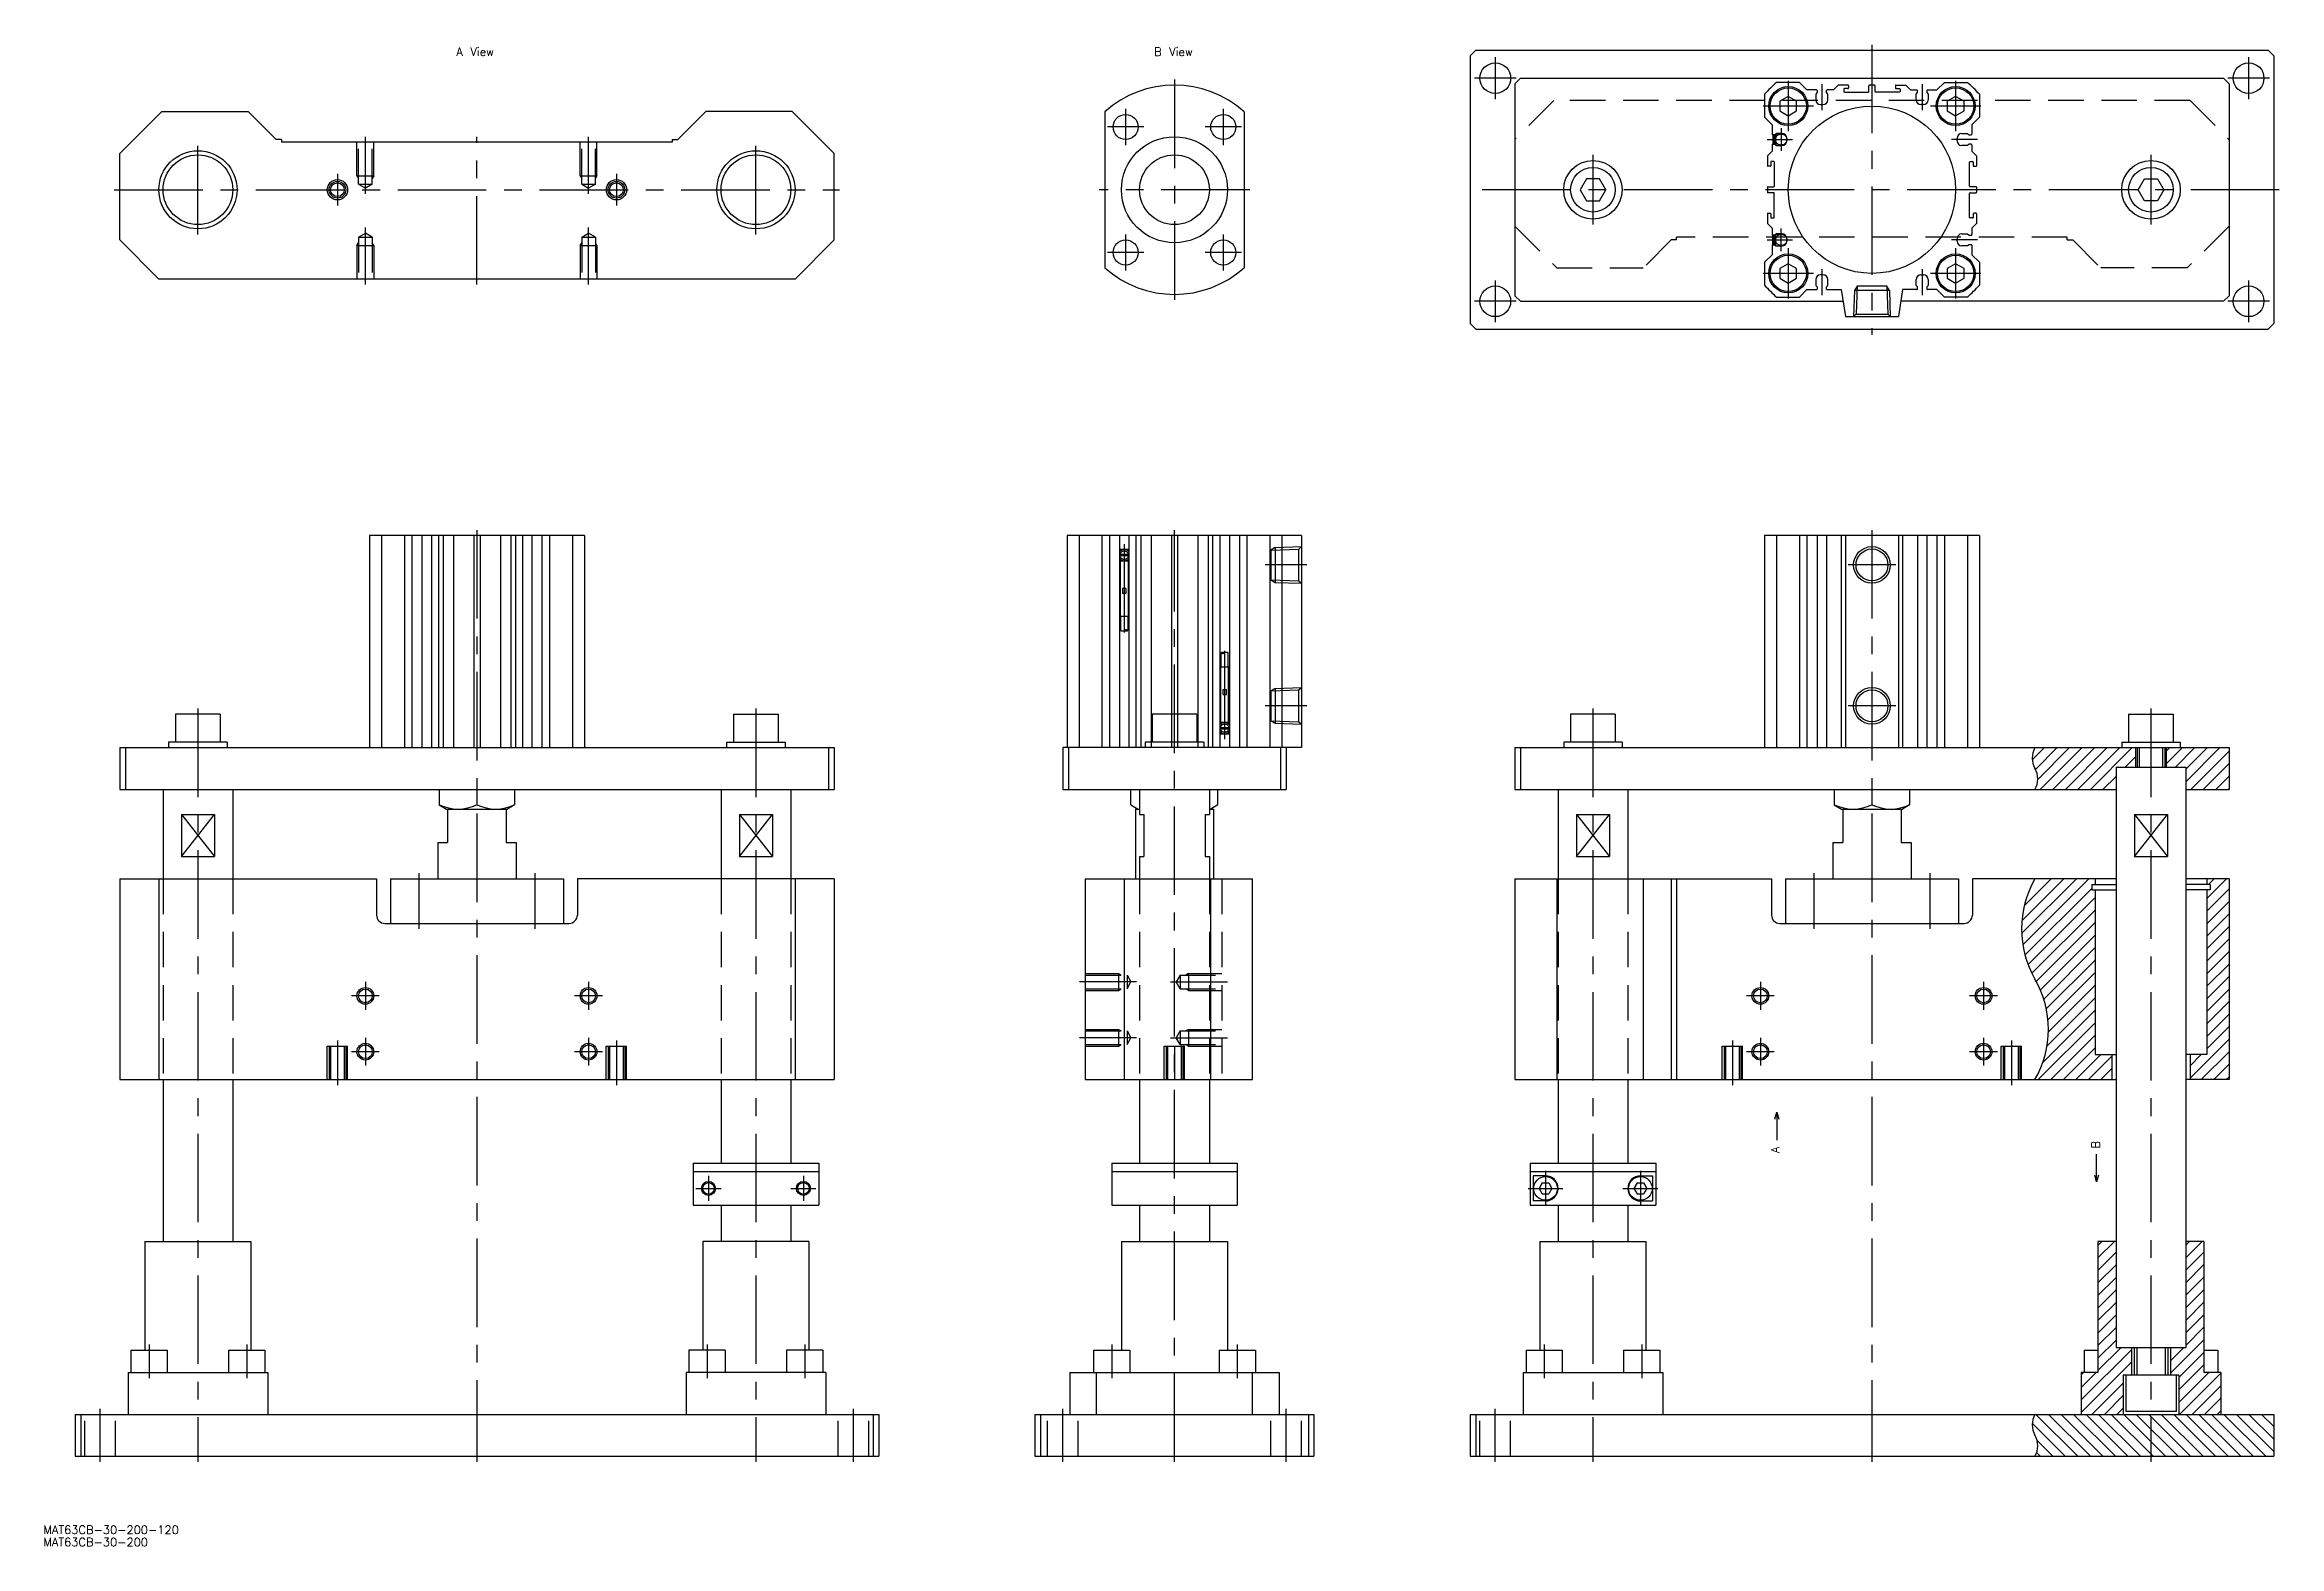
# Model space of a CAD drawing. Extents: x -405 to 396, y -486 to 52.
import ezdxf

# ---------------------------------------------------------------- set-up
doc = ezdxf.new("R2010")
doc.units = 0
for name, pattern in [('CENTER', [50.8, 31.75, -6.35, 6.35, -6.35]), ('DASHED', [19.05, 12.7, -6.35]), ('PHANTOM', [63.5, 31.75, -6.35, 6.35, -6.35, 6.35, -6.35])]:
    doc.linetypes.add(name, pattern=pattern)
doc.layers.get('0').update_dxf_attribs({"linetype": 'CONTINUOUS'})
doc.layers.add('CENTER', color=1, linetype='CENTER')
doc.styles.get("Standard").update_dxf_attribs({"font": 'txt.shx', "height": 3, "bigfont": 'bigfont.shx'})

# ---------------------------------------------------------------- blocks, each defined once
blk = doc.blocks.new('*U2')
at = {"color": 7, "linetype": 'CONTINUOUS'}
blk.add_text('MAT63CB-30-200-120', height=3, dxfattribs=at).set_placement((-405.45, -481.89))
blk = doc.blocks.new('*U3')
at = {"color": 7, "linetype": 'CONTINUOUS'}
blk.add_text('MAT63CB-30-200', height=3, dxfattribs=at).set_placement((-405.45, -486.31))
blk = doc.blocks.new('_OPEN30')
at = {"color": 0, "linetype": 'BYBLOCK'}
for p, q in [((-1, 0.27), (0, 0)), ((0, 0), (-1, -0.27)), ((0, 0), (-1, 0))]:
    blk.add_line(p, q, dxfattribs=at)
blk = doc.blocks.new('*U4')
at = {"color": 137, "linetype": 'CONTINUOUS'}
blk.add_lwpolyline([(330.51, -353.2), (330.51, -345.7)], dxfattribs=at)
at = {"color": 137, "linetype": 'CONTINUOUS', "xscale": 2.5, "yscale": 2.5, "zscale": 2.5, "rotation": 270}
blk.add_blockref('_OPEN30', (330.51, -355.7), dxfattribs=at)
blk = doc.blocks.new('*U5')
at = {"color": 137, "linetype": 'CONTINUOUS'}
blk.add_lwpolyline([(215.91, -333.2), (215.91, -340.7)], dxfattribs=at)
at = {"color": 137, "linetype": 'CONTINUOUS', "xscale": 2.5, "yscale": 2.5, "zscale": 2.5, "rotation": 90}
blk.add_blockref('_OPEN30', (215.91, -330.7), dxfattribs=at)
blk = doc.blocks.new('*U6')
at = {"color": 137, "linetype": 'CONTINUOUS'}
blk.add_text('A', height=3, rotation=90, dxfattribs=at).set_placement((216.83, -345.37))
blk = doc.blocks.new('*U7')
at = {"color": 137, "linetype": 'CONTINUOUS'}
blk.add_text('B', height=3, rotation=90, dxfattribs=at).set_placement((331.67, -343.71))
blk = doc.blocks.new('*U8')
at = {"color": 137, "linetype": 'CONTINUOUS'}
blk.add_text('A View', height=3, dxfattribs=at).set_placement((-257.37, 47.96))
blk = doc.blocks.new('*U9')
at = {"color": 137, "linetype": 'CONTINUOUS'}
blk.add_text('B View', height=3, dxfattribs=at).set_placement((-7.28, 47.96))

msp = doc.modelspace()

# ---------------------------------------------------------------- linework, layer by layer
at = {"color": 7, "linetype": 'CONTINUOUS'}
for p, q in [((106, 48), (108, 50)), ((108, 50), (392, 50)), ((392, 50), (394, 48)), ((106, 48), (106, -48)), ((394, 48), (394, -48)), ((122, 38), (124, 40)), ((122, 38), (122, -38)), ((124, 40), (376, 40)), ((211.5, 34.21), (211.5, 26)), ((224, 38.5), (215.79, 38.5)), ((220, 33.46), (217, 31.73)), ((223, 31.73), (220, 33.46)), ((226.7, 35.8), (224, 38.5)), ((230.1, 35.8), (226.7, 35.8)), ((230.3, 34.8), (229.85, 34.3)), ((229.85, 34.3), (229.85, 32.2)), ((230.3, 35.6), (230.3, 34.8)), ((233.7, 34.8), (233.7, 35.6)), ((234.15, 34.3), (233.7, 34.8)), ((236.2, 35.8), (233.9, 35.8)), ((234.15, 32.2), (234.15, 34.3)), ((237.9, 37.5), (236.2, 35.8)), ((241.4, 37.5), (237.9, 37.5)), ((239.9, 36.09), (239.9, 35.2)), ((241.4, 36.29), (240.1, 36.29)), ((240.1, 35), (248.7, 35)), ((241.6, 37.3), (241.6, 36.49)), ((248.9, 35.2), (248.9, 37.3)), ((250.9, 37.5), (249.1, 37.5)), ((251.1, 35.2), (251.1, 37.3)), ((259.9, 35), (251.3, 35)), ((258.4, 37.3), (258.4, 36.49)), ((258.6, 37.5), (262.1, 37.5)), ((258.6, 36.29), (259.9, 36.29)), ((260.1, 36.09), (260.1, 35.2)), ((262.1, 37.5), (263.8, 35.8)), ((263.8, 35.8), (266.1, 35.8)), ((265.85, 34.3), (266.3, 34.8)), ((265.85, 32.2), (265.85, 34.3)), ((266.3, 34.8), (266.3, 35.6)), ((269.7, 35.6), (269.7, 34.8)), ((269.7, 34.8), (270.15, 34.3)), ((269.9, 35.8), (273.3, 35.8)), ((270.15, 34.3), (270.15, 32.2)), ((273.3, 35.8), (276, 38.5)), ((276, 38.5), (284.21, 38.5)), ((280, 33.46), (277, 31.73)), ((283, 31.73), (280, 33.46)), ((288.5, 34.21), (288.5, 26)), ((378, 38), (376, 40)), ((378, 38), (378, -38)), ((-378, 13), (-363, 28)), ((-363, 28), (-332, 28)), ((-322, 18), (-332, 28)), ((-178, 18), (-168, 28)), ((-137, 28), (-168, 28)), ((-122, 13), (-137, 28)), ((-25, 27.95), (-25, -27.95)), ((25, 27.95), (25, -27.95)), ((211.5, 26), (214.2, 23.3)), ((217, 31.73), (217, 28.27)), ((217, 28.27), (220, 26.54)), ((220, 26.54), (223, 28.27)), ((223, 28.27), (223, 31.73)), ((231.55, 30.5), (232.45, 30.5)), ((268.45, 30.5), (267.55, 30.5)), ((277, 31.73), (277, 28.27)), ((277, 28.27), (280, 26.54)), ((280, 26.54), (283, 28.27)), ((283, 28.27), (283, 31.73)), ((288.5, 26), (285.8, 23.3)), ((-320, 18), (-322, 18)), ((-320, 18), (-320, 17)), ((-180, 17), (-320, 17)), ((-180, 18), (-180, 17)), ((-180, 18), (-178, 18)), ((214.2, 23.3), (214.2, 19.9)), ((214.2, 16.1), (214.2, 13.8)), ((215.2, 19.7), (214.4, 19.7)), ((214.4, 16.3), (215.2, 16.3)), ((215.7, 20.15), (215.2, 19.7)), ((215.2, 16.3), (215.7, 15.85)), ((217.8, 20.15), (215.7, 20.15)), ((219.5, 17.55), (219.5, 18.45)), ((280.5, 17.55), (280.5, 18.45)), ((282.2, 20.15), (284.3, 20.15)), ((284.3, 20.15), (284.8, 19.7)), ((284.8, 16.3), (284.3, 15.85)), ((284.8, 19.7), (285.6, 19.7)), ((285.6, 16.3), (284.8, 16.3)), ((285.8, 23.3), (285.8, 19.9)), ((285.8, 16.1), (285.8, 13.8)), ((-378, -18), (-378, 13)), ((-122, -18), (-122, 13)), ((214.2, 13.8), (212.5, 12.1)), ((212.5, 12.1), (212.5, 8.6)), ((213.51, 8.4), (212.7, 8.4)), ((213.71, 9.9), (213.71, 8.6)), ((214.81, 10.1), (213.91, 10.1)), ((215.01, 1.3), (215.01, 9.9)), ((215.7, 15.85), (217.8, 15.85)), ((284.3, 15.85), (282.2, 15.85)), ((284.99, 1.3), (284.99, 9.9)), ((285.19, 10.1), (286.09, 10.1)), ((285.8, 13.8), (287.5, 12.1)), ((286.29, 9.9), (286.29, 8.6)), ((286.49, 8.4), (287.3, 8.4)), ((287.5, 12.1), (287.5, 8.6)), ((147.71, 3.96), (145.43, 0)), ((145.43, 0), (147.71, -3.96)), ((152.29, 3.96), (147.71, 3.96)), ((154.58, 0), (152.29, 3.96)), ((212.5, 0.9), (212.5, -0.9)), ((212.7, 1.1), (214.81, 1.1)), ((287.3, 1.1), (285.19, 1.1)), ((287.5, 0.9), (287.5, -0.9)), ((345.42, 0), (347.71, 3.96)), ((347.71, 3.96), (352.29, 3.96)), ((352.29, 3.96), (354.57, 0)), ((354.57, 0), (352.29, -3.96)), ((147.71, -3.96), (152.29, -3.96)), ((152.29, -3.96), (154.58, 0)), ((214.8, -1.1), (212.7, -1.1)), ((215, -9.9), (215, -1.3)), ((285, -9.9), (285, -1.3)), ((285.2, -1.1), (287.3, -1.1)), ((347.71, -3.96), (345.42, 0)), ((352.29, -3.96), (347.71, -3.96)), ((212.5, -8.6), (212.5, -12.1)), ((212.5, -12.1), (214.2, -13.8)), ((212.7, -8.4), (213.51, -8.4)), ((213.71, -8.6), (213.71, -9.9)), ((213.91, -10.1), (214.8, -10.1)), ((214.2, -13.8), (214.2, -16.1)), ((215.7, -15.85), (215.2, -16.3)), ((217.8, -15.85), (215.7, -15.85)), ((282.2, -15.85), (284.3, -15.85)), ((284.3, -15.85), (284.8, -16.3)), ((286.09, -10.1), (285.2, -10.1)), ((287.5, -12.1), (285.8, -13.8)), ((285.8, -13.8), (285.8, -16.1)), ((286.29, -8.6), (286.29, -9.9)), ((287.3, -8.4), (286.49, -8.4)), ((287.5, -8.6), (287.5, -12.1)), ((-364, -32), (-378, -18)), ((-136, -32), (-122, -18)), ((214.2, -23.3), (211.5, -26)), ((214.2, -19.9), (214.2, -23.3)), ((215.2, -16.3), (214.4, -16.3)), ((214.4, -19.7), (215.2, -19.7)), ((215.2, -19.7), (215.7, -20.15)), ((215.7, -20.15), (217.8, -20.15)), ((219.5, -18.45), (219.5, -17.55)), ((280.5, -18.45), (280.5, -17.55)), ((284.3, -20.15), (282.2, -20.15)), ((284.8, -19.7), (284.3, -20.15)), ((284.8, -16.3), (285.6, -16.3)), ((285.6, -19.7), (284.8, -19.7)), ((285.8, -19.9), (285.8, -23.3)), ((285.8, -23.3), (288.5, -26)), ((-136, -32), (-364, -32)), ((211.5, -26), (211.5, -34.21)), ((220, -26.54), (217, -28.27)), ((217, -28.27), (217, -31.73)), ((217, -31.73), (220, -33.46)), ((223, -28.27), (220, -26.54)), ((220, -33.46), (223, -31.73)), ((223, -31.73), (223, -28.27)), ((232.45, -30.5), (231.55, -30.5)), ((267.55, -30.5), (268.45, -30.5)), ((280, -26.54), (277, -28.27)), ((277, -28.27), (277, -31.73)), ((277, -31.73), (280, -33.46)), ((283, -28.27), (280, -26.54)), ((280, -33.46), (283, -31.73)), ((283, -31.73), (283, -28.27)), ((288.5, -26), (288.5, -34.21)), ((124, -40), (122, -38)), ((124, -40), (239.65, -40)), ((215.79, -38.5), (224, -38.5)), ((224, -38.5), (226.7, -35.8)), ((226.7, -35.8), (230.1, -35.8)), ((229.85, -32.2), (229.85, -34.3)), ((229.85, -34.3), (230.3, -34.8)), ((230.3, -34.8), (230.3, -35.6)), ((233.7, -34.8), (234.15, -34.3)), ((233.7, -35.6), (233.7, -34.8)), ((233.9, -35.8), (239, -35.8)), ((234.15, -34.3), (234.15, -32.2)), ((239, -35.8), (240.5, -45.5)), ((261, -35.8), (259.5, -45.5)), ((376, -40), (260.35, -40)), ((266.1, -35.8), (261, -35.8)), ((265.85, -34.3), (265.85, -32.2)), ((266.3, -34.8), (265.85, -34.3)), ((266.3, -35.6), (266.3, -34.8)), ((270.15, -34.3), (269.7, -34.8)), ((269.7, -34.8), (269.7, -35.6)), ((273.3, -35.8), (269.9, -35.8)), ((270.15, -32.2), (270.15, -34.3)), ((276, -38.5), (273.3, -35.8)), ((284.21, -38.5), (276, -38.5)), ((376, -40), (378, -38)), ((106, -48), (108, -50)), ((240.5, -45.5), (259.5, -45.5)), ((394, -48), (392, -50)), ((108, -50), (392, -50)), ((-211.5, -124), (-288.5, -124)), ((-288.5, -124), (-288.5, -200)), ((-284.21, -124), (-284.21, -200)), ((-276, -124), (-276, -200)), ((-273.3, -124), (-273.3, -200)), ((-269.7, -124), (-269.7, -200)), ((-266.3, -124), (-266.3, -200)), ((-263.8, -124), (-263.8, -200)), ((-262.1, -124), (-262.1, -200)), ((-258.4, -124), (-258.4, -200)), ((-251.1, -124), (-251.1, -200)), ((-248.9, -124), (-248.9, -200)), ((-241.6, -124), (-241.6, -200)), ((-237.9, -124), (-237.9, -200)), ((-236.2, -124), (-236.2, -200)), ((-233.7, -124), (-233.7, -200)), ((-230.3, -124), (-230.3, -200)), ((-226.7, -124), (-226.7, -200)), ((-224, -124), (-224, -200)), ((-215.79, -124), (-215.79, -200)), ((-211.5, -124), (-211.5, -200)), ((45.5, -124), (-38.5, -124)), ((-38.5, -124), (-38.5, -200)), ((-34.21, -124), (-34.21, -200)), ((-26, -124), (-26, -200)), ((-23.3, -124), (-23.3, -200)), ((-19.7, -124), (-19.7, -200)), ((-16.3, -124), (-16.3, -200)), ((-13.8, -124), (-13.8, -200)), ((-12.1, -124), (-12.1, -200)), ((-8.4, -124), (-8.4, -198)), ((-1.1, -124), (-1.1, -188)), ((1.1, -124), (1.1, -188)), ((8.4, -124), (8.4, -198)), ((12.1, -124), (12.1, -200)), ((13.8, -200), (13.8, -124)), ((16.3, -124), (16.3, -200)), ((19.7, -124), (19.7, -200)), ((23.3, -124), (23.3, -200)), ((26, -124), (26, -200)), ((34.21, -124), (34.21, -200)), ((38.5, -124), (38.5, -200)), ((45.5, -124), (45.5, -200)), ((288.5, -124), (211.5, -124)), ((211.5, -124), (211.5, -200)), ((215.79, -124), (215.79, -200)), ((224, -124), (224, -200)), ((226.7, -124), (226.7, -200)), ((230.3, -124), (230.3, -200)), ((233.7, -124), (233.7, -200)), ((239, -124), (239, -200)), ((240.5, -124), (240.5, -200)), ((259.5, -124), (259.5, -200)), ((261, -124), (261, -200)), ((266.3, -124), (266.3, -200)), ((269.7, -124), (269.7, -200)), ((273.3, -124), (273.3, -200)), ((276, -124), (276, -200)), ((284.21, -124), (284.21, -200)), ((288.5, -124), (288.5, -200)), ((-342, -188), (-358, -188)), ((-358, -188), (-358, -198)), ((-342, -188), (-342, -198)), ((-158, -188), (-142, -188)), ((-158, -188), (-158, -198)), ((-142, -188), (-142, -198)), ((8, -188), (-8, -188)), ((-8, -188), (-8, -198)), ((8, -188), (8, -198)), ((158, -188), (142, -188)), ((142, -188), (142, -198)), ((158, -188), (158, -198)), ((342, -188), (358, -188)), ((342, -188), (342, -198)), ((358, -188), (358, -198)), ((-378, -200), (-122, -200)), ((-378, -200), (-378, -215)), ((-376, -200), (-376, -215)), ((-339.5, -198), (-360.5, -198)), ((-360.5, -198), (-360.5, -200)), ((-339.5, -198), (-339.5, -200)), ((-160.5, -198), (-139.5, -198)), ((-160.5, -198), (-160.5, -200)), ((-139.5, -198), (-139.5, -200)), ((-124, -200), (-124, -215)), ((-122, -200), (-122, -215)), ((45.5, -200), (-40, -200)), ((-40, -200), (-40, -215)), ((-38, -200), (-38, -215)), ((10.5, -198), (-10.5, -198)), ((-10.5, -198), (-10.5, -200)), ((10.5, -198), (10.5, -200)), ((38, -200), (38, -215)), ((40, -200), (40, -215)), ((122, -200), (378, -200)), ((122, -200), (122, -215)), ((124, -200), (124, -215)), ((160.5, -198), (139.5, -198)), ((139.5, -198), (139.5, -200)), ((160.5, -198), (160.5, -200)), ((339.5, -198), (360.5, -198)), ((339.5, -198), (339.5, -200)), ((344.5, -200), (344.5, -207)), ((345, -200), (345, -207)), ((355, -200), (355, -207)), ((355.5, -200), (355.5, -207)), ((360.5, -198), (360.5, -200)), ((378, -200), (378, -215)), ((337.5, -207), (337.5, -415)), ((337.5, -207), (362.5, -207)), ((362.5, -207), (362.5, -415)), ((-378, -215), (-122, -215)), ((-362.5, -215), (-362.5, -247)), ((-337.5, -215), (-337.5, -247)), ((-263.5, -215), (-263.5, -220.5)), ((-250, -215), (-250, -220.5)), ((-236.5, -215), (-236.5, -220.5)), ((-162.5, -215), (-162.5, -247)), ((-137.5, -215), (-137.5, -247)), ((-40, -215), (40, -215)), ((-15.6, -220.5), (-15.6, -215)), ((-12.5, -215), (-12.5, -224)), ((12.5, -215), (12.5, -224)), ((15.6, -220.5), (15.6, -215)), ((122, -215), (337.5, -215)), ((137.5, -215), (137.5, -247)), ((162.5, -215), (162.5, -247)), ((236.5, -215), (236.5, -220.5)), ((250, -215), (250, -220.5)), ((263.5, -215), (263.5, -220.5)), ((362.5, -215), (378, -215)), ((-355.94, -224), (-355.94, -239)), ((-355.94, -224), (-344.06, -224)), ((-344.06, -224), (-344.06, -239)), ((-263.5, -220.5), (-260.9, -222)), ((-260.9, -222), (-239.1, -222)), ((-260.5, -222), (-260.5, -234)), ((-239.5, -222), (-239.5, -234)), ((-236.5, -220.5), (-239.1, -222)), ((-155.94, -224), (-155.94, -239)), ((-155.94, -224), (-144.06, -224)), ((-144.06, -224), (-144.06, -239)), ((-15.6, -220.5), (-13, -222)), ((-14, -222), (-14, -247)), ((-14, -222), (-12.5, -222)), ((-12.5, -224), (-11, -224)), ((-11, -224), (-11, -239)), ((11, -224), (11, -239)), ((11, -224), (12.5, -224)), ((12.5, -222), (14, -222)), ((15.6, -220.5), (13, -222)), ((14, -222), (14, -247)), ((144.06, -224), (144.06, -239)), ((144.06, -224), (155.94, -224)), ((155.94, -224), (155.94, -239)), ((236.5, -220.5), (239.1, -222)), ((239.1, -222), (260.9, -222)), ((239.5, -222), (239.5, -234)), ((260.5, -222), (260.5, -234)), ((263.5, -220.5), (260.9, -222)), ((344.06, -224), (344.06, -239)), ((344.06, -224), (355.94, -224)), ((355.94, -224), (355.94, -239)), ((-355.94, -239), (-344.06, -239)), ((-264, -234), (-264, -247)), ((-264, -234), (-260.5, -234)), ((-239.5, -234), (-236, -234)), ((-236, -234), (-236, -247)), ((-155.94, -239), (-144.06, -239)), ((-12.5, -239), (-12.5, -247)), ((-12.5, -239), (-11, -239)), ((11, -239), (12.5, -239)), ((12.5, -239), (12.5, -247)), ((144.06, -239), (155.94, -239)), ((236, -234), (236, -247)), ((236, -234), (239.5, -234)), ((260.5, -234), (264, -234)), ((264, -234), (264, -247)), ((344.06, -239), (355.94, -239)), ((-378, -247), (-286, -247)), ((-378, -247), (-378, -319)), ((-364, -247), (-364, -319)), ((-286, -247), (-286, -260)), ((-281, -247), (-219, -247)), ((-281, -247), (-281, -263)), ((-219, -247), (-219, -263)), ((-122, -247), (-214, -247)), ((-214, -247), (-214, -260)), ((-136, -247), (-136, -319)), ((-122, -247), (-122, -319)), ((-32, -247), (28, -247)), ((-32, -247), (-32, -319)), ((-18, -247), (-18, -319)), ((13, -319), (13, -247)), ((28, -319), (28, -247)), ((122, -247), (214, -247)), ((122, -247), (122, -319)), ((137, -247), (137, -319)), ((168, -247), (168, -319)), ((178, -247), (178, -319)), ((180, -247), (180, -319)), ((214, -247), (214, -260)), ((219, -247), (281, -247)), ((219, -247), (219, -263)), ((281, -247), (281, -263)), ((337.5, -247), (286, -247)), ((286, -247), (286, -260)), ((330, -247), (330, -249)), ((378, -247), (362.5, -247)), ((370, -247), (370, -249)), ((378, -247), (378, -319)), ((328.75, -249), (328.75, -251)), ((328.75, -249), (337.5, -249)), ((328.75, -251), (337.5, -251)), ((330, -251), (330, -310)), ((371.25, -249), (362.5, -249)), ((371.25, -251), (362.5, -251)), ((370, -251), (370, -310)), ((371.25, -249), (371.25, -251)), ((-283, -263), (-217, -263)), ((217, -263), (283, -263)), ((330, -310), (337.5, -310)), ((336, -310), (336, -319)), ((370, -310), (362.5, -310)), ((364, -310), (364, -319)), ((-378, -319), (-122, -319)), ((-362.5, -319), (-362.5, -377)), ((-337.5, -319), (-337.5, -377)), ((-162.5, -319), (-162.5, -349)), ((-137.5, -319), (-137.5, -349)), ((-32, -319), (28, -319)), ((-12.5, -319), (-12.5, -349)), ((12.5, -319), (12.5, -349)), ((122, -319), (337.5, -319)), ((137.5, -319), (137.5, -349)), ((162.5, -319), (162.5, -349)), ((378, -319), (362.5, -319)), ((-172.5, -349), (-127.5, -349)), ((-172.5, -349), (-172.5, -364)), ((-172.5, -352), (-127.5, -352)), ((-127.5, -349), (-127.5, -364)), ((-22.5, -349), (22.5, -349)), ((-22.5, -349), (-22.5, -364)), ((-22.5, -352), (22.5, -352)), ((22.5, -349), (22.5, -364)), ((127.5, -349), (172.5, -349)), ((127.5, -349), (127.5, -364)), ((127.5, -352), (172.5, -352)), ((172.5, -349), (172.5, -364)), ((133, -353.5), (128.62, -353.5)), ((128.62, -353.5), (128.62, -362.5)), ((131.85, -356), (130.69, -358)), ((130.69, -358), (131.85, -360)), ((131.85, -356), (134.15, -356)), ((131.85, -360), (134.15, -360)), ((134.15, -356), (135.31, -358)), ((135.31, -358), (134.15, -360)), ((165.85, -356), (164.69, -358)), ((164.69, -358), (165.85, -360)), ((165.85, -356), (168.15, -356)), ((165.85, -360), (168.15, -360)), ((167, -353.5), (171.38, -353.5)), ((168.15, -356), (169.31, -358)), ((169.31, -358), (168.15, -360)), ((171.38, -353.5), (171.38, -362.5)), ((-172.5, -364), (-127.5, -364)), ((-162.5, -364), (-162.5, -377)), ((-137.5, -364), (-137.5, -377)), ((-22.5, -364), (22.5, -364)), ((-12.5, -364), (-12.5, -377)), ((12.5, -364), (12.5, -377)), ((127.5, -364), (172.5, -364)), ((133, -362.5), (128.62, -362.5)), ((137.5, -364), (137.5, -377)), ((162.5, -364), (162.5, -377)), ((167, -362.5), (171.38, -362.5)), ((-369, -377), (-369, -416)), ((-369, -377), (-331, -377)), ((-331, -377), (-331, -416)), ((-169, -377), (-169, -416)), ((-131, -377), (-169, -377)), ((-131, -377), (-131, -416)), ((-19, -377), (19, -377)), ((-19, -377), (-19, -416)), ((19, -377), (19, -416)), ((131, -377), (131, -416)), ((131, -377), (169, -377)), ((169, -377), (169, -416)), ((331, -377), (331, -424)), ((337.5, -377), (331, -377)), ((369, -377), (362.5, -377)), ((369, -377), (369, -424)), ((-374, -416), (-361, -416)), ((-374, -416), (-374, -424)), ((-361, -416), (-361, -424)), ((-339, -416), (-326, -416)), ((-339, -416), (-339, -424)), ((-326, -416), (-326, -424)), ((-161, -416), (-174, -416)), ((-174, -416), (-174, -424)), ((-161, -416), (-161, -424)), ((-126, -416), (-139, -416)), ((-139, -416), (-139, -424)), ((-126, -416), (-126, -424)), ((-29, -416), (-16, -416)), ((-29, -416), (-29, -424)), ((-16, -416), (-16, -424)), ((16, -416), (29, -416)), ((16, -416), (16, -424)), ((29, -416), (29, -424)), ((126, -416), (139, -416)), ((126, -416), (126, -424)), ((139, -416), (139, -424)), ((161, -416), (174, -416)), ((161, -416), (161, -424)), ((174, -416), (174, -424)), ((326, -416), (331, -416)), ((326, -416), (326, -424)), ((337.5, -415), (362.5, -415)), ((343, -415), (343, -425)), ((344, -415), (344, -425)), ((356, -415), (356, -425)), ((357, -415), (357, -425)), ((369, -416), (374, -416)), ((374, -416), (374, -424)), ((-375, -424), (-325, -424)), ((-375, -424), (-375, -439)), ((-325, -424), (-325, -439)), ((-125, -424), (-175, -424)), ((-175, -424), (-175, -439)), ((-125, -424), (-125, -439)), ((-37.5, -424), (37.5, -424)), ((-37.5, -424), (-37.5, -439)), ((-27.95, -439), (-27.95, -424)), ((27.95, -439), (27.95, -424)), ((37.5, -424), (37.5, -439)), ((125, -424), (175, -424)), ((125, -424), (125, -439)), ((175, -424), (175, -439)), ((325, -424), (325, -439)), ((331, -424), (325, -424)), ((375, -424), (369, -424)), ((375, -424), (375, -439)), ((360, -425), (340, -425)), ((340, -425), (340, -439)), ((341, -425), (341, -438)), ((359, -425), (359, -438)), ((360, -425), (360, -439)), ((-394, -439), (-106, -439)), ((-394, -439), (-394, -454)), ((-392, -439), (-392, -454)), ((-108, -439), (-108, -454)), ((-106, -439), (-106, -454)), ((-50, -439), (50, -439)), ((-50, -439), (-50, -454)), ((-48, -439), (-48, -454)), ((48, -439), (48, -454)), ((50, -439), (50, -454)), ((106, -439), (394, -439)), ((106, -439), (106, -454)), ((108, -439), (108, -454)), ((359, -438), (341, -438)), ((394, -439), (394, -454)), ((-394, -454), (-106, -454)), ((-50, -454), (50, -454)), ((106, -454), (394, -454))]:
    msp.add_line(p, q, dxfattribs=at)
at = {"color": 3, "linetype": 'DASHED'}
for p, q in [((136, 32), (122, 18)), ((364, 32), (136, 32)), ((364, 32), (378, 18)), ((-293, 5), (-293, 17)), ((-292.46, 2), (-292.46, 17)), ((-287.54, 2), (-287.54, 17)), ((-287, 5), (-287, 17)), ((-213, 5), (-213, 17)), ((-212.46, 2), (-212.46, 17)), ((-207.54, 2), (-207.54, 17)), ((-207, 5), (-207, 17)), ((122, 18), (122, -13)), ((378, 18), (378, -13)), ((-293, 5), (-287, 5)), ((-293, 5), (-292.46, 4.06)), ((-292.46, 2), (-287.54, 2)), ((-292.46, 2), (-290, 0.58)), ((-287.54, 2), (-290, 0.58)), ((-287, 5), (-287.54, 4.06)), ((-213, 5), (-207, 5)), ((-213, 5), (-212.46, 4.06)), ((-212.46, 2), (-207.54, 2)), ((-212.46, 2), (-210, 0.58)), ((-207.54, 2), (-210, 0.58)), ((-207, 5), (-207.54, 4.06)), ((-292.46, -17), (-290, -15.58)), ((-287.54, -17), (-290, -15.58)), ((-212.46, -17), (-210, -15.58)), ((-207.54, -17), (-210, -15.58)), ((122, -13), (137, -28)), ((378, -13), (363, -28)), ((-293, -20), (-292.46, -19.06)), ((-293, -20), (-293, -32)), ((-293, -20), (-287, -20)), ((-292.46, -17), (-292.46, -32)), ((-292.46, -17), (-287.54, -17)), ((-287.54, -17), (-287.54, -32)), ((-287, -20), (-287.54, -19.06)), ((-287, -20), (-287, -32)), ((-213, -20), (-212.46, -19.06)), ((-213, -20), (-213, -32)), ((-213, -20), (-207, -20)), ((-212.46, -17), (-212.46, -32)), ((-212.46, -17), (-207.54, -17)), ((-207.54, -17), (-207.54, -32)), ((-207, -20), (-207.54, -19.06)), ((-207, -20), (-207, -32)), ((178, -18), (168, -28)), ((180, -18), (178, -18)), ((320, -17), (180, -17)), ((180, -18), (180, -17)), ((320, -18), (320, -17)), ((320, -18), (322, -18)), ((322, -18), (332, -28)), ((137, -28), (168, -28)), ((363, -28), (332, -28)), ((243.75, -36.1), (243.42, -45.5)), ((244.66, -34.52), (243.75, -36.1)), ((256.25, -36.1), (243.75, -36.1)), ((244.66, -34.52), (244.31, -44.61)), ((255.34, -34.52), (244.66, -34.52)), ((256.25, -36.1), (255.34, -34.52)), ((255.34, -34.52), (255.69, -44.61)), ((256.25, -36.1), (256.58, -45.5)), ((244.31, -44.61), (243.42, -45.5)), ((244.31, -44.61), (255.69, -44.61)), ((255.69, -44.61), (256.58, -45.5)), ((36.1, -128.25), (45.5, -127.92)), ((44.61, -128.81), (45.5, -127.92)), ((36.1, -128.25), (34.52, -129.16)), ((34.52, -129.16), (44.61, -128.81)), ((34.52, -129.16), (34.52, -139.84)), ((36.1, -128.25), (36.1, -140.75)), ((44.61, -140.19), (44.61, -128.81)), ((34.52, -139.84), (36.1, -140.75)), ((34.52, -139.84), (44.61, -140.19)), ((36.1, -140.75), (45.5, -141.08)), ((44.61, -140.19), (45.5, -141.08)), ((36.1, -178.75), (34.52, -179.66)), ((34.52, -179.66), (44.61, -179.31)), ((34.52, -179.66), (34.52, -190.34)), ((36.1, -178.75), (45.5, -178.42)), ((36.1, -178.75), (36.1, -191.25)), ((44.61, -179.31), (45.5, -178.42)), ((44.61, -190.69), (44.61, -179.31)), ((-1.1, -188), (-1.1, -200)), ((1.1, -188), (1.1, -200)), ((34.52, -190.34), (36.1, -191.25)), ((34.52, -190.34), (44.61, -190.69)), ((36.1, -191.25), (45.5, -191.58)), ((44.61, -190.69), (45.5, -191.58)), ((-8.4, -198), (-8.4, -200)), ((8.4, -198), (8.4, -200)), ((-362.5, -247), (-362.5, -319)), ((-337.5, -247), (-337.5, -319)), ((-162.5, -247), (-162.5, -319)), ((-137.5, -247), (-137.5, -319)), ((-12.5, -247), (-12.5, -319)), ((12.5, -247), (12.5, -319)), ((17, -247), (17, -319)), ((137.5, -247), (137.5, -319)), ((162.5, -247), (162.5, -319)), ((-32, -281), (-20, -281)), ((-32, -281.54), (-17, -281.54)), ((-32, -286.46), (-17, -286.46)), ((-32, -287), (-20, -287)), ((-20, -281), (-19.06, -281.54)), ((-20, -281), (-20, -287)), ((-20, -287), (-19.06, -286.46)), ((-17, -281.54), (-15.58, -284)), ((-17, -281.54), (-17, -286.46)), ((-17, -286.46), (-15.58, -284)), ((2, -281.54), (0.58, -284)), ((2, -286.46), (0.58, -284)), ((2, -281.54), (17, -281.54)), ((2, -281.54), (2, -286.46)), ((2, -286.46), (17, -286.46)), ((5, -281), (4.06, -281.54)), ((5, -287), (4.06, -286.46)), ((5, -281), (17, -281)), ((5, -281), (5, -287)), ((5, -287), (17, -287)), ((-32, -301), (-20, -301)), ((-32, -301.54), (-17, -301.54)), ((-20, -301), (-19.06, -301.54)), ((-20, -301), (-20, -307)), ((-17, -301.54), (-15.58, -304)), ((-17, -301.54), (-17, -306.46)), ((-17, -306.46), (-15.58, -304)), ((2, -301.54), (0.58, -304)), ((2, -306.46), (0.58, -304)), ((2, -301.54), (17, -301.54)), ((2, -301.54), (2, -306.46)), ((5, -301), (4.06, -301.54)), ((5, -301), (17, -301)), ((5, -301), (5, -307)), ((-303.65, -319), (-303.65, -307)), ((-303.65, -307), (-296.35, -307)), ((-303, -307), (-303, -319)), ((-302.46, -307), (-302.46, -319)), ((-297.54, -307), (-297.54, -319)), ((-297, -307), (-297, -319)), ((-296.35, -319), (-296.35, -307)), ((-203.65, -319), (-203.65, -307)), ((-203.65, -307), (-196.35, -307)), ((-203, -307), (-203, -319)), ((-202.46, -307), (-202.46, -319)), ((-197.54, -307), (-197.54, -319)), ((-197, -307), (-197, -319)), ((-196.35, -319), (-196.35, -307)), ((-32, -306.46), (-17, -306.46)), ((-32, -307), (-20, -307)), ((-20, -307), (-19.06, -306.46)), ((-3.65, -319), (-3.65, -307)), ((-3.65, -307), (3.65, -307)), ((-3, -307), (-3, -319)), ((-2.46, -307), (-2.46, -319)), ((2, -306.46), (17, -306.46)), ((2.46, -307), (2.46, -319)), ((3, -307), (3, -319)), ((3.65, -319), (3.65, -307)), ((5, -307), (4.06, -306.46)), ((5, -307), (17, -307)), ((196.35, -319), (196.35, -307)), ((196.35, -307), (203.65, -307)), ((197, -307), (197, -319)), ((197.54, -307), (197.54, -319)), ((202.46, -307), (202.46, -319)), ((203, -307), (203, -319)), ((203.65, -319), (203.65, -307)), ((296.35, -319), (296.35, -307)), ((296.35, -307), (303.65, -307)), ((297, -307), (297, -319)), ((297.54, -307), (297.54, -319)), ((302.46, -307), (302.46, -319)), ((303, -307), (303, -319)), ((303.65, -319), (303.65, -307)), ((-390.5, -454), (-390.5, -439)), ((-379.5, -454), (-379.5, -439)), ((-120.5, -454), (-120.5, -439)), ((-109.5, -454), (-109.5, -439)), ((-45.5, -454), (-45.5, -439)), ((-34.5, -454), (-34.5, -439)), ((34.5, -454), (34.5, -439)), ((45.5, -454), (45.5, -439)), ((109.5, -454), (109.5, -439)), ((120.5, -454), (120.5, -439))]:
    msp.add_line(p, q, dxfattribs=at)
at = {"color": 3, "linetype": 'PHANTOM'}
for p, q in [((212.47, 18), (221.47, 18)), ((214.47, 19.4), (214.47, 16.6)), ((214.47, 19.4), (214.57, 19.4)), ((214.47, 16.6), (214.57, 16.6)), ((214.57, 19.53), (214.57, 18.25)), ((214.57, 19.53), (215.07, 19.53)), ((214.57, 18.25), (215.07, 18.25)), ((214.57, 17.75), (215.07, 17.75)), ((214.57, 17.75), (214.57, 16.47)), ((214.57, 16.47), (215.07, 16.47)), ((215.59, 20.05), (215.07, 19.53)), ((215.07, 19.53), (215.07, 16.47)), ((215.07, 16.47), (215.59, 15.95)), ((215.59, 20.05), (216.47, 20.05)), ((215.59, 20.05), (215.59, 18.68)), ((215.59, 17.32), (215.59, 15.95)), ((216.47, 20.05), (216.47, 19.73)), ((216.47, 16.27), (216.47, 15.95)), ((217.47, 22.05), (217.47, 13.95)), ((215.59, 15.95), (216.47, 15.95)), ((215.07, -16.47), (215.59, -15.95)), ((215.59, -15.95), (216.47, -15.95)), ((215.59, -17.32), (215.59, -15.95)), ((216.47, -16.27), (216.47, -15.95)), ((217.47, -22.05), (217.47, -13.95)), ((212.47, -18), (221.47, -18)), ((214.47, -19.4), (214.47, -16.6)), ((214.47, -16.6), (214.57, -16.6)), ((214.47, -19.4), (214.57, -19.4)), ((214.57, -16.47), (215.07, -16.47)), ((214.57, -17.75), (214.57, -16.47)), ((214.57, -17.75), (215.07, -17.75)), ((214.57, -19.53), (214.57, -18.25)), ((214.57, -18.25), (215.07, -18.25)), ((214.57, -19.53), (215.07, -19.53)), ((215.07, -19.53), (215.07, -16.47)), ((215.59, -20.05), (215.07, -19.53)), ((215.59, -20.05), (215.59, -18.68)), ((215.59, -20.05), (216.47, -20.05)), ((216.47, -20.05), (216.47, -19.73)), ((-18, -127), (-18, -159.99)), ((-18.45, -129), (-19.7, -129)), ((-16.3, -133.1), (-19.7, -133.1)), ((-18.77, -129.1), (-19.6, -129.1)), ((-18.77, -132.9), (-19.6, -132.9)), ((-16.49, -130.75), (-19.51, -130.75)), ((-16.49, -131.25), (-19.51, -131.25)), ((-19.4, -133.1), (-19.4, -153)), ((-16.3, -129), (-17.55, -129)), ((-16.4, -129.1), (-17.23, -129.1)), ((-16.4, -132.9), (-17.23, -132.9)), ((-16.6, -133.1), (-16.6, -153)), ((-17.4, -143), (-18.6, -143)), ((-18.6, -143), (-18.6, -144.8)), ((-17.4, -143), (-17.4, -144.8)), ((-17.4, -144.8), (-18.6, -144.8)), ((-16.3, -153), (-19.7, -153)), ((-19.3, -153), (-19.3, -157.99)), ((-16.7, -153), (-16.7, -157.99)), ((16.7, -171), (16.7, -166.01)), ((18, -197), (18, -164.01)), ((19.3, -171), (19.3, -166.01)), ((16.3, -171), (19.7, -171)), ((16.6, -190.9), (16.6, -171)), ((19.4, -190.9), (19.4, -171)), ((17.4, -181), (17.4, -179.2)), ((17.4, -179.2), (18.6, -179.2)), ((17.4, -181), (18.6, -181)), ((18.6, -181), (18.6, -179.2)), ((16.3, -190.9), (19.7, -190.9)), ((16.4, -191.1), (17.23, -191.1)), ((18.77, -191.1), (19.6, -191.1)), ((16.3, -195), (17.55, -195)), ((16.4, -194.9), (17.23, -194.9)), ((16.49, -192.75), (19.51, -192.75)), ((16.49, -193.25), (19.51, -193.25)), ((18.45, -195), (19.7, -195)), ((18.77, -194.9), (19.6, -194.9))]:
    msp.add_line(p, q, dxfattribs=at)
at = {"color": 3, "linetype": 'CONTINUOUS'}
for p, q in [((307.45, -204.42), (311.87, -200)), ((308.58, -207.78), (316.36, -200)), ((309.43, -211.43), (320.85, -200)), ((310.34, -215), (325.34, -200)), ((314.84, -215), (329.84, -200)), ((319.33, -215), (334.33, -200)), ((323.82, -215), (338.82, -200)), ((328.31, -215), (343.31, -200)), ((345.81, -200), (345.81, -207)), ((354.19, -200), (354.19, -207)), ((355.5, -201.28), (356.78, -200)), ((355.5, -205.77), (361.27, -200)), ((358.76, -207), (365.76, -200)), ((362.5, -207.75), (370.25, -200)), ((362.5, -212.24), (374.74, -200)), ((340.8, -207), (344.5, -203.3)), ((364.23, -215), (378, -201.23)), ((368.72, -215), (378, -205.72)), ((332.8, -215), (337.5, -210.3)), ((337.29, -215), (337.5, -214.79)), ((373.21, -215), (378, -210.21)), ((377.7, -215), (378, -214.7)), ((-355.94, -224), (-344.06, -239)), ((-355.94, -239), (-344.06, -224)), ((-155.94, -224), (-144.06, -239)), ((-155.94, -239), (-144.06, -224)), ((144.06, -224), (155.94, -239)), ((144.06, -239), (155.94, -224)), ((344.06, -239), (355.94, -224)), ((344.06, -224), (355.94, -239)), ((303.64, -266.61), (323.25, -247)), ((303.72, -262.03), (318.76, -247)), ((304.05, -270.68), (327.74, -247)), ((304.57, -256.69), (314.27, -247)), ((370, -254.13), (377.13, -247)), ((370.64, -249), (372.64, -247)), ((304.85, -274.38), (328.75, -250.48)), ((305.94, -277.77), (330, -253.72)), ((370, -258.62), (378, -250.62)), ((370, -263.11), (378, -255.11)), ((307.3, -280.9), (330, -258.21)), ((308.88, -283.82), (330, -262.7)), ((370, -267.6), (378, -259.6)), ((370, -272.09), (378, -264.09)), ((310.35, -286.84), (330, -267.19)), ((311.56, -290.11), (330, -271.68)), ((370, -276.58), (378, -268.58)), ((312.49, -293.67), (330, -276.17)), ((370, -281.07), (378, -273.07)), ((370, -285.56), (378, -277.56)), ((313.08, -297.57), (330, -280.66)), ((313.24, -301.91), (330, -285.15)), ((370, -290.05), (378, -282.05)), ((370, -294.54), (378, -286.54)), ((311.22, -312.91), (330, -294.13)), ((312.77, -306.87), (330, -289.64)), ((370, -299.03), (378, -291.03)), ((370, -303.52), (378, -295.52)), ((309.62, -319), (330, -298.62)), ((314.11, -319), (330, -303.11)), ((370, -308.01), (378, -300.01)), ((318.6, -319), (330, -307.6)), ((323.09, -319), (332.09, -310)), ((327.58, -319), (336, -310.58)), ((364, -318.5), (378, -304.5)), ((364, -314.01), (368.01, -310)), ((367.99, -319), (378, -308.99)), ((332.07, -319), (336, -315.07)), ((372.48, -319), (378, -313.48)), ((376.97, -319), (378, -317.97)), ((331, -378.44), (332.44, -377)), ((331, -382.93), (336.93, -377)), ((331, -387.42), (337.5, -380.92)), ((362.5, -378.37), (363.87, -377)), ((362.5, -382.86), (368.36, -377)), ((362.5, -387.35), (369, -380.85)), ((331, -391.91), (337.5, -385.41)), ((331, -396.4), (337.5, -389.9)), ((362.5, -391.84), (369, -385.34)), ((362.5, -396.33), (369, -389.83)), ((331, -400.89), (337.5, -394.39)), ((331, -405.38), (337.5, -398.88)), ((362.5, -400.82), (369, -394.32)), ((362.5, -405.31), (369, -398.81)), ((331, -409.87), (337.5, -403.37)), ((331, -414.36), (337.5, -407.86)), ((362.5, -409.8), (369, -403.3)), ((362.5, -414.29), (369, -407.79)), ((325, -433.83), (343, -415.83)), ((331, -418.85), (337.5, -412.35)), ((331, -423.34), (339.34, -415)), ((344.95, -415), (344.95, -425)), ((355.05, -415), (355.05, -425)), ((357, -424.28), (369, -412.28)), ((357, -415.3), (357.3, -415)), ((357, -419.79), (361.79, -415)), ((325, -438.32), (343, -420.32)), ((325, -424.85), (325.85, -424)), ((325, -429.34), (330.34, -424)), ((360, -425.77), (369, -416.77)), ((360, -430.26), (369, -421.26)), ((360, -434.75), (370.75, -424)), ((360.24, -439), (375, -424.24)), ((328.81, -439), (340, -427.81)), ((333.3, -439), (340, -432.3)), ((342.81, -425), (343, -424.81)), ((364.73, -439), (375, -428.73)), ((323.79, -454), (308.79, -439)), ((328.28, -454), (313.28, -439)), ((332.77, -454), (317.77, -439)), ((337.26, -454), (322.26, -439)), ((341.75, -454), (326.75, -439)), ((346.24, -454), (331.24, -439)), ((350.73, -454), (335.73, -439)), ((337.79, -439), (340, -436.79)), ((355.22, -454), (340.22, -439)), ((359.71, -454), (344.71, -439)), ((364.2, -454), (349.2, -439)), ((368.69, -454), (353.69, -439)), ((373.18, -454), (358.18, -439)), ((377.67, -454), (362.67, -439)), ((382.16, -454), (367.16, -439)), ((369.22, -439), (375, -433.22)), ((386.65, -454), (371.65, -439)), ((373.71, -439), (375, -437.71)), ((391.14, -454), (376.14, -439)), ((394, -452.37), (380.63, -439)), ((394, -447.88), (385.12, -439)), ((394, -443.39), (389.61, -439)), ((319.3, -454), (307.44, -442.15)), ((314.81, -454), (309.19, -448.39)), ((310.32, -454), (309.02, -452.7))]:
    msp.add_line(p, q, dxfattribs=at)
at = {"color": 7, "linetype": 'CONTINUOUS'}
for centre, radius in [((115, 40), 5.5), ((385, 40), 5.5), ((220, 30), 7), ((220, 30), 6.5), ((280, 30), 7), ((280, 30), 6.5), ((-17.5, 22.5), 4.5), ((17.5, 22.5), 4.5), ((250, 0), 30), ((0, 0), 19), ((-350, 0), 14), ((-350, 0), 12.5), ((-150, 0), 14), ((-150, 0), 12.5), ((0, 0), 12.5), ((150, 0), 10.5), ((350, 0), 10.5), ((-300, 0), 3.65), ((-300, 0), 2.46), ((-200, 0), 3.65), ((-200, 0), 2.46), ((150, 0), 8), ((350, 0), 8), ((-17.5, -22.5), 4.5), ((17.5, -22.5), 4.5), ((220, -30), 7), ((220, -30), 6.5), ((280, -30), 7), ((280, -30), 6.5), ((115, -40), 5.5), ((385, -40), 5.5), ((250, -134.5), 5.72), ((250, -185), 5.72), ((-290, -289), 2.46), ((-210, -289), 2.46), ((210, -289), 2.46), ((290, -289), 2.46), ((-290, -309), 2.46), ((-210, -309), 2.46), ((210, -309), 2.46), ((290, -309), 2.46), ((-167, -358), 2.07), ((-133, -358), 2.07), ((133, -358), 4.25), ((167, -358), 4.25)]:
    msp.add_circle(centre, radius, dxfattribs=at)
at = {"color": 3, "linetype": 'PHANTOM'}
for centre, radius in [((217.47, 18), 2), ((217.47, -18), 2), ((-18, -131), 1.53), ((18, -193), 1.53)]:
    msp.add_circle(centre, radius, dxfattribs=at)
at = {"color": 3, "linetype": 'CONTINUOUS'}
for centre, radius in [((-300, 0), 3), ((-200, 0), 3), ((250, -134.5), 6.58), ((250, -185), 6.58), ((-290, -289), 3), ((-210, -289), 3), ((210, -289), 3), ((290, -289), 3), ((-290, -309), 3), ((-210, -309), 3), ((210, -309), 3), ((290, -309), 3), ((-167, -358), 2.5), ((-133, -358), 2.5)]:
    msp.add_circle(centre, radius, dxfattribs=at)
at = {"color": 7, "linetype": 'CONTINUOUS'}
for centre, radius, start, end in [((0, 0), 37.5, 48.18969, 131.81031), ((250, 0), 51.5, 131.61944, 138.38056), ((231.55, 32.2), 1.7, 180, 270), ((230.1, 35.6), 0.2, 0, 90), ((232.45, 32.2), 1.7, 270, 0), ((233.9, 35.6), 0.2, 90, 180), ((240.1, 36.09), 0.2, 90, 180), ((240.1, 35.2), 0.2, 180, 270), ((241.4, 37.3), 0.2, 0, 90), ((241.4, 36.49), 0.2, 270, 0), ((248.7, 35.2), 0.2, 270, 0), ((249.1, 37.3), 0.2, 90, 180), ((250.9, 37.3), 0.2, 0, 90), ((251.3, 35.2), 0.2, 180, 270), ((258.6, 37.3), 0.2, 90, 180), ((258.6, 36.49), 0.2, 180, 270), ((259.9, 36.09), 0.2, 0, 90), ((259.9, 35.2), 0.2, 270, 0), ((267.55, 32.2), 1.7, 180, 270), ((266.1, 35.6), 0.2, 0, 90), ((268.45, 32.2), 1.7, 270, 0), ((269.9, 35.6), 0.2, 90, 180), ((250, 0), 51.5, 41.61944, 48.38056), ((214.4, 19.9), 0.2, 180, 270), ((214.4, 16.1), 0.2, 90, 180), ((217.8, 18.45), 1.7, 0, 90), ((217.8, 17.55), 1.7, 270, 0), ((282.2, 18.45), 1.7, 90, 180), ((282.2, 17.55), 1.7, 180, 270), ((285.6, 19.9), 0.2, 270, 0), ((285.6, 16.1), 0.2, 0, 90), ((212.7, 8.6), 0.2, 180, 270), ((213.51, 8.6), 0.2, 270, 0), ((213.91, 9.9), 0.2, 90, 180), ((214.81, 9.9), 0.2, 0, 90), ((285.19, 9.9), 0.2, 90, 180), ((286.09, 9.9), 0.2, 0, 90), ((286.49, 8.6), 0.2, 180, 270), ((287.3, 8.6), 0.2, 270, 0), ((212.7, 0.9), 0.2, 90, 180), ((214.81, 1.3), 0.2, 270, 0), ((285.19, 1.3), 0.2, 180, 270), ((287.3, 0.9), 0.2, 0, 90), ((212.7, -0.9), 0.2, 180, 270), ((214.8, -1.3), 0.2, 0, 90), ((285.2, -1.3), 0.2, 90, 180), ((287.3, -0.9), 0.2, 270, 0), ((212.7, -8.6), 0.2, 90, 180), ((213.51, -8.6), 0.2, 0, 90), ((213.91, -9.9), 0.2, 180, 270), ((214.8, -9.9), 0.2, 270, 0), ((217.8, -17.55), 1.7, 0, 90), ((282.2, -17.55), 1.7, 90, 180), ((285.2, -9.9), 0.2, 180, 270), ((286.09, -9.9), 0.2, 270, 0), ((286.49, -8.6), 0.2, 90, 180), ((287.3, -8.6), 0.2, 0, 90), ((214.4, -16.1), 0.2, 180, 270), ((214.4, -19.9), 0.2, 90, 180), ((217.8, -18.45), 1.7, 270, 0), ((282.2, -18.45), 1.7, 180, 270), ((285.6, -16.1), 0.2, 270, 0), ((285.6, -19.9), 0.2, 0, 90), ((0, 0), 37.5, 228.18969, 311.81031), ((231.55, -32.2), 1.7, 90, 180), ((232.45, -32.2), 1.7, 0, 90), ((267.55, -32.2), 1.7, 90, 180), ((268.45, -32.2), 1.7, 0, 90), ((250, 0), 51.5, 221.61944, 228.38056), ((230.1, -35.6), 0.2, 270, 0), ((233.9, -35.6), 0.2, 180, 270), ((266.1, -35.6), 0.2, 270, 0), ((269.9, -35.6), 0.2, 180, 270), ((250, 0), 51.5, 311.61944, 318.38056), ((-256.75, -206.07), 15.93, 244.92442, 295.07558), ((-243.25, -206.07), 15.93, 244.92442, 295.07558), ((243.25, -206.07), 15.93, 244.92442, 295.07558), ((256.75, -206.07), 15.93, 244.92442, 295.07558), ((-283, -260), 3, 180, 270), ((-217, -260), 3, 270, 0), ((217, -260), 3, 180, 270), ((283, -260), 3, 270, 0), ((133, -358), 4.5, 270, 90), ((167, -358), 4.5, 90, 270)]:
    msp.add_arc(centre, radius, start, end, dxfattribs=at)
at = {"color": 3, "linetype": 'PHANTOM'}
for centre, radius, start, end in [((-18, -131), 2.05, 33.97654, 146.02384), ((-19.6, -129.4), 0.3, 90, 109.47236), ((-18, -131), 2.05, 213.97617, 326.02342), ((-19.6, -132.6), 0.3, 250.52776, 269.99996), ((-16.4, -129.4), 0.3, 70.52928, 90.00003), ((-16.4, -132.6), 0.3, 270.00001, 289.47077), ((-18.65, -156.91), 1.26, 238.89326, 301.10674), ((-17.35, -159.06), 1.26, 58.89308, 121.10692), ((-17.35, -156.91), 1.26, 238.89308, 301.10692), ((17.35, -167.09), 1.26, 58.89308, 121.10692), ((17.35, -164.94), 1.26, 238.89308, 301.10692), ((18.65, -167.09), 1.26, 58.89326, 121.10674), ((18, -193), 2.05, 33.97617, 146.02342), ((16.4, -191.4), 0.3, 90.00001, 109.47077), ((19.6, -191.4), 0.3, 70.52776, 89.99996), ((18, -193), 2.05, 213.97654, 326.02384), ((16.4, -194.6), 0.3, 250.52928, 270.00003), ((19.6, -194.6), 0.3, 270, 289.47236)]:
    msp.add_arc(centre, radius, start, end, dxfattribs=at)
at = {"color": 3, "linetype": 'CONTINUOUS'}
for centre, radius, start, end in [((314.92, -203.75), 7.5, 150, 210), ((301.93, -211.25), 7.5, 330.00003, 29.99999), ((339.6, -265), 36, 150, 210), ((277.25, -301), 36, 330.00003, 29.99999), ((314.92, -442.75), 7.5, 150, 210), ((301.93, -450.25), 7.5, 330.00003, 29.99999)]:
    msp.add_arc(centre, radius, start, end, dxfattribs=at)
at = {"layer": 'CENTER', "color": 1, "linetype": 'CENTER'}
for p, q in [((250, 52), (250, -52)), ((115, 47.5), (115, 32.5)), ((385, 47.5), (385, 32.5)), ((0, 39.5), (0, -39.5)), ((122.5, 40), (107.5, 40)), ((220, 39), (220, 21)), ((232, 37.8), (232, 28.5)), ((268.03, 37.8), (268.03, 28.5)), ((280, 39), (280, 21)), ((392.5, 40), (377.5, 40)), ((-17.5, 29), (-17.5, 16)), ((-17.5, 29), (-17.5, 16)), ((17.5, 29), (17.5, 16)), ((229, 30), (211, 30)), ((289, 30), (271, 30)), ((-290, -1.42), (-290, 19)), ((-250, -34), (-250, 19)), ((-210, -1.42), (-210, 19)), ((-11, 22.5), (-24, 22.5)), ((-11, 22.5), (-24, 22.5)), ((24, 22.5), (11, 22.5)), ((287.8, 18), (278.5, 18)), ((-350, -16), (-350, 16)), ((-150, -16), (-150, 16)), ((150, 12.5), (150, -12.5)), ((350, 12.5), (350, -12.5)), ((-380, 0), (-120, 0)), ((-300, 5.65), (-300, -5.65)), ((-200, 5.65), (-200, -5.65)), ((27, 0), (-27, 0)), ((396, 0), (104, 0)), ((-290, -34), (-290, -13.58)), ((-210, -34), (-210, -13.58)), ((-17.5, -16), (-17.5, -29)), ((17.5, -16), (17.5, -29)), ((-11, -22.5), (-24, -22.5)), ((24, -22.5), (11, -22.5)), ((220, -21), (220, -39)), ((287.8, -18), (278.5, -18)), ((280, -21), (280, -39)), ((229, -30), (211, -30)), ((232, -28.5), (232, -37.8)), ((268.03, -28.5), (268.03, -37.8)), ((289, -30), (271, -30)), ((122.5, -40), (107.5, -40)), ((115, -32.5), (115, -47.5)), ((392.5, -40), (377.5, -40)), ((385, -32.5), (385, -47.5)), ((-250, -122), (-250, -456)), ((0, -456), (0, -122)), ((250, -122), (250, -456)), ((47.5, -134.5), (32.52, -134.5)), ((258.58, -134.5), (241.42, -134.5)), ((-350, -186), (-350, -456)), ((-150, -186), (-150, -456)), ((47.5, -185), (32.52, -185)), ((150, -186), (150, -456)), ((258.58, -185), (241.42, -185)), ((350, -186), (350, -456)), ((-270.78, -245), (-270.78, -265)), ((-229.22, -245), (-229.22, -265)), ((229.22, -245), (229.22, -265)), ((270.78, -245), (270.78, -265)), ((-290, -284), (-290, -294)), ((-210, -284), (-210, -294)), ((-13.58, -284), (-34, -284)), ((-1.42, -284), (19, -284)), ((210, -284), (210, -294)), ((290, -284), (290, -294)), ((-285, -289), (-295, -289)), ((-205, -289), (-215, -289)), ((215, -289), (205, -289)), ((295, -289), (285, -289)), ((-290, -304), (-290, -314)), ((-210, -304), (-210, -314)), ((-13.58, -304), (-34, -304)), ((-1.42, -304), (19, -304)), ((210, -304), (210, -314)), ((290, -304), (290, -314)), ((-300, -305), (-300, -321)), ((-285, -309), (-295, -309)), ((-205, -309), (-215, -309)), ((-200, -305), (-200, -321)), ((0, -307), (0, -319)), ((200, -305), (200, -321)), ((215, -309), (205, -309)), ((295, -309), (285, -309)), ((300, -305), (300, -321)), ((133, -351.75), (133, -364.25)), ((167, -351.75), (167, -364.25)), ((-171.5, -358), (-162.5, -358)), ((-167, -353.5), (-167, -362.5)), ((-137.5, -358), (-128.5, -358)), ((-133, -353.5), (-133, -362.5)), ((126.75, -358), (139.25, -358)), ((160.75, -358), (173.25, -358)), ((-367.5, -414), (-367.5, -426)), ((-332.5, -414), (-332.5, -426)), ((-167.5, -414), (-167.5, -426)), ((-132.5, -414), (-132.5, -426)), ((-22.5, -414), (-22.5, -426)), ((22.5, -414), (22.5, -426)), ((132.5, -414), (132.5, -426)), ((167.5, -414), (167.5, -426)), ((-385, -456), (-385, -437)), ((-115, -456), (-115, -437)), ((-40, -456), (-40, -437)), ((40, -456), (40, -437)), ((115, -456), (115, -437))]:
    msp.add_line(p, q, dxfattribs=at)

# ---------------------------------------------------------------- block references
at = {"color": 7, "linetype": 'CONTINUOUS'}
for name in ['*U8', '*U9', '*U5', '*U6', '*U7', '*U4', '*U2', '*U3']:
    msp.add_blockref(name, (0, 0), dxfattribs=at)

doc.saveas('drawing.dxf')
